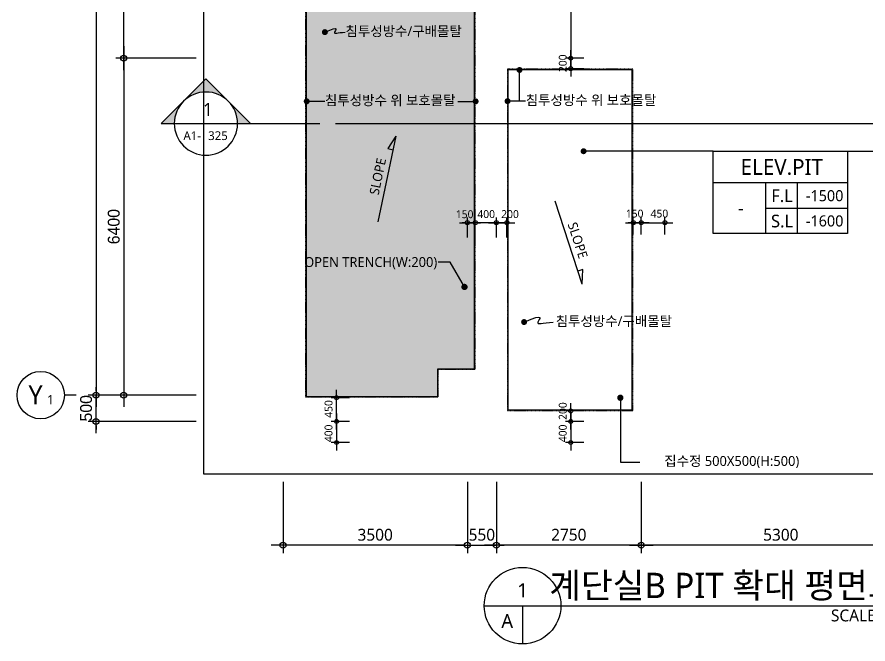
# Model space of a CAD drawing. Header units: millimetres. Extents: x 81033 to 452328, y -17390 to 42241.
# Drawn here: x 81033 to 97187, y 1348 to 13256 of the extents above; entities that cross this region are included whole.
import ezdxf
from ezdxf.enums import TextEntityAlignment as Align

# ---------------------------------------------------------------- set-up
doc = ezdxf.new("R2010")
doc.units = ezdxf.units.MM
doc.header["$LTSCALE"] = 100
doc.header["$MEASUREMENT"] = 0
doc.header["$PDSIZE"] = -10
doc.linetypes.add('HID', pattern=[2.5, 1.5, -1])
doc.layers.get('0').update_dxf_attribs({"linetype": 'CONTINUOUS'})
doc.layers.get('Defpoints').update_dxf_attribs({"color": 171, "linetype": 'CONTINUOUS'})
for name, color, linetype in [('FIN', 8, 'CONTINUOUS'), ('HAT 254', 254, 'CONTINUOUS'), ('HAT-252', 252, 'CONTINUOUS'), ('LED', 7, 'CONTINUOUS'), ('NDIM', 7, 'CONTINUOUS'), ('SYM', 7, 'CONTINUOUS'), ('SYM(AXIS)', 7, 'CONTINUOUS'), ('TEXT', 3, 'CONTINUOUS'), ('TEXT(AXIS)', 2, 'CONTINUOUS'), ('TEXT(MIN)', 7, 'CONTINUOUS'), ('TEXT(노트)', 7, 'CONTINUOUS'), ('TEXT(실명)', 3, 'CONTINUOUS'), ('TEXT-기입', 6, 'CONTINUOUS'), ('TITLE', 7, 'CONTINUOUS')]:
    doc.layers.add(name, color=color, linetype=linetype)
doc.styles.add('CGS', font='cgse', dxfattribs={"bigfont": 'cgs'})
doc.styles.add('나눔바른고딕', font='NanumBarunGothic.ttf')
doc.dimstyles.new('NDIM 1200', dxfattribs={"dimscale": 75, "dimtxt": 3, "dimasz": 1, "dimexe": 2, "dimexo": 2, "dimgap": 1, "dimtad": 1, "dimdec": 0, "dimdsep": 46, "dimtxsty": 'CGS', "dimblk": 'DOT0', "dimcen": 1, "dimdle": 8, "dimclrd": 256, "dimclre": 256, "dimclrt": 256, "dimadec": 0, "dimazin": 0, "dimtfac": 1, "dimtdec": 0, "dimtix": 1, "dimtmove": 2, "dimatfit": 3, "dimldrblk": 'DOT0', "dimfxl": 1, "dimtolj": 1, "dimtzin": 0, "dimlwd": -1, "dimlwe": -1, "dimarcsym": 0})

# ---------------------------------------------------------------- blocks, each defined once
blk = doc.blocks.new('DOT0')
blk.add_line((-3, 0), (3, 0))
at = {"color": 6}
blk.add_circle((0, 0), 0.75, dxfattribs=at)
blk = doc.blocks.new('*D80')
at = {"layer": 'Defpoints', "color": 0, "ltscale": 0.4, "transparency": 16777216}
for p in [(92882, 4575), (98182, 4575), (92882, 3225)]:
    blk.add_point(p, dxfattribs=at)
at = {"layer": 'NDIM', "ltscale": 0.4, "transparency": 16777216}
for p, q in [((92882, 4425), (92882, 3075)), ((98182, 4425), (98182, 3075)), ((98107, 3225), (92957, 3225))]:
    blk.add_line(p, q, dxfattribs=at)
at = {"layer": 'NDIM', "ltscale": 0.4, "transparency": 16777216, "xscale": 75, "yscale": 75, "zscale": 75, "rotation": 180}
blk.add_blockref('DOT0', (92882, 3225), dxfattribs=at)
at = {"layer": 'NDIM', "ltscale": 0.4, "transparency": 16777216, "xscale": 75, "yscale": 75, "zscale": 75}
blk.add_blockref('DOT0', (98182, 3225), dxfattribs=at)
at = {"layer": 'NDIM', "ltscale": 0.4, "transparency": 16777216, "insert": (95532, 3422), "char_height": 225, "attachment_point": 5, "style": '나눔바른고딕'}
blk.add_mtext('\\A1;5300', dxfattribs=at)
blk = doc.blocks.new('*D81')
at = {"layer": 'Defpoints', "color": 0, "ltscale": 0.4, "transparency": 16777216}
for p in [(90132, 4575), (92882, 4575), (90132, 3225)]:
    blk.add_point(p, dxfattribs=at)
at = {"layer": 'NDIM', "ltscale": 0.4, "transparency": 16777216}
for p, q in [((90132, 4425), (90132, 3075)), ((92882, 4425), (92882, 3075)), ((92807, 3225), (90207, 3225))]:
    blk.add_line(p, q, dxfattribs=at)
at = {"layer": 'NDIM', "ltscale": 0.4, "transparency": 16777216, "xscale": 75, "yscale": 75, "zscale": 75, "rotation": 180}
blk.add_blockref('DOT0', (90132, 3225), dxfattribs=at)
at = {"layer": 'NDIM', "ltscale": 0.4, "transparency": 16777216, "xscale": 75, "yscale": 75, "zscale": 75}
blk.add_blockref('DOT0', (92882, 3225), dxfattribs=at)
at = {"layer": 'NDIM', "ltscale": 0.4, "transparency": 16777216, "insert": (91507, 3422), "char_height": 225, "attachment_point": 5, "style": '나눔바른고딕'}
blk.add_mtext('\\A1;2750', dxfattribs=at)
blk = doc.blocks.new('*D82')
at = {"layer": 'Defpoints', "color": 0, "ltscale": 0.4, "transparency": 16777216}
for p in [(89582, 4575), (90132, 4575), (90132, 3225)]:
    blk.add_point(p, dxfattribs=at)
at = {"layer": 'NDIM', "ltscale": 0.4, "transparency": 16777216}
for p, q in [((89582, 4425), (89582, 3075)), ((90132, 4425), (90132, 3075)), ((89507, 3225), (89432, 3225)), ((89582, 3225), (90132, 3225)), ((90207, 3225), (90282, 3225))]:
    blk.add_line(p, q, dxfattribs=at)
at = {"layer": 'NDIM', "ltscale": 0.4, "transparency": 16777216, "xscale": 75, "yscale": 75, "zscale": 75}
blk.add_blockref('DOT0', (89582, 3225), dxfattribs=at)
at = {"layer": 'NDIM', "ltscale": 0.4, "transparency": 16777216, "xscale": 75, "yscale": 75, "zscale": 75, "rotation": 180}
blk.add_blockref('DOT0', (90132, 3225), dxfattribs=at)
at = {"layer": 'NDIM', "ltscale": 0.4, "transparency": 16777216, "insert": (89857, 3422), "char_height": 225, "attachment_point": 5, "style": '나눔바른고딕'}
blk.add_mtext('\\A1;550', dxfattribs=at)
blk = doc.blocks.new('A$C2F20087E')
at = {"layer": 'SYM(AXIS)'}
blk.add_line((600, 0), (600, 300), dxfattribs=at)
blk.add_circle((600, 900), 600, dxfattribs=at)
blk = doc.blocks.new('*D85')
at = {"layer": 'Defpoints', "color": 0, "ltscale": 0.4, "transparency": 16777216}
for p in [(84582, 22575), (82533, 6075), (84582, 6075)]:
    blk.add_point(p, dxfattribs=at)
at = {"layer": 'NDIM', "ltscale": 0.4, "transparency": 16777216}
for p, q in [((84432, 22575), (82383, 22575)), ((82533, 22500), (82533, 6150)), ((84432, 6075), (82383, 6075))]:
    blk.add_line(p, q, dxfattribs=at)
at = {"layer": 'NDIM', "ltscale": 0.4, "transparency": 16777216, "xscale": 75, "yscale": 75, "zscale": 75}
for p, rotation in [((82533, 22575), 90), ((82533, 6075), 270)]:
    blk.add_blockref('DOT0', p, dxfattribs=dict(at, rotation=rotation))
at = {"layer": 'NDIM', "ltscale": 0.4, "transparency": 16777216, "insert": (82345, 14325), "char_height": 225, "attachment_point": 5, "rotation": 90, "style": 'CGS'}
blk.add_mtext('\\A1;16500', dxfattribs=at)
blk = doc.blocks.new('*D86')
at = {"layer": 'Defpoints', "color": 0, "ltscale": 0.4, "transparency": 16777216}
for p in [(82533, 6075), (84582, 6075), (84582, 5575)]:
    blk.add_point(p, dxfattribs=at)
at = {"layer": 'NDIM', "ltscale": 0.4, "transparency": 16777216}
for p, q in [((82533, 6150), (82533, 6225)), ((84432, 6075), (82383, 6075)), ((82533, 5575), (82533, 6075)), ((84432, 5575), (82383, 5575)), ((82533, 5500), (82533, 5425))]:
    blk.add_line(p, q, dxfattribs=at)
at = {"layer": 'NDIM', "ltscale": 0.4, "transparency": 16777216, "xscale": 75, "yscale": 75, "zscale": 75}
for p, rotation in [((82533, 6075), 270), ((82533, 5575), 90)]:
    blk.add_blockref('DOT0', p, dxfattribs=dict(at, rotation=rotation))
at = {"layer": 'NDIM', "ltscale": 0.4, "transparency": 16777216, "insert": (82345, 5825), "char_height": 225, "attachment_point": 5, "rotation": 90, "style": 'CGS'}
blk.add_mtext('\\A1;500', dxfattribs=at)
blk = doc.blocks.new('*D87')
at = {"layer": 'Defpoints', "color": 0, "ltscale": 0.4, "transparency": 16777216}
for p in [(83058, 15700), (84582, 15700), (84582, 12475)]:
    blk.add_point(p, dxfattribs=at)
at = {"layer": 'NDIM', "ltscale": 0.4, "transparency": 16777216}
for p, q in [((84432, 15700), (82908, 15700)), ((83058, 12550), (83058, 15625)), ((84432, 12475), (82908, 12475))]:
    blk.add_line(p, q, dxfattribs=at)
at = {"layer": 'NDIM', "ltscale": 0.4, "transparency": 16777216, "xscale": 75, "yscale": 75, "zscale": 75}
for p, rotation in [((83058, 15700), 90), ((83058, 12475), 270)]:
    blk.add_blockref('DOT0', p, dxfattribs=dict(at, rotation=rotation))
at = {"layer": 'NDIM', "ltscale": 0.4, "transparency": 16777216, "insert": (82870, 14087), "char_height": 225, "attachment_point": 5, "rotation": 90, "style": 'CGS'}
blk.add_mtext('\\A1;3225', dxfattribs=at)
blk = doc.blocks.new('*D88')
at = {"layer": 'Defpoints', "color": 0, "ltscale": 0.4, "transparency": 16777216}
for p in [(84582, 12475), (83058, 6075), (84582, 6075)]:
    blk.add_point(p, dxfattribs=at)
at = {"layer": 'NDIM', "ltscale": 0.4, "transparency": 16777216}
for p, q in [((84432, 12475), (82908, 12475)), ((83058, 12400), (83058, 6150)), ((84432, 6075), (82908, 6075))]:
    blk.add_line(p, q, dxfattribs=at)
at = {"layer": 'NDIM', "ltscale": 0.4, "transparency": 16777216, "xscale": 75, "yscale": 75, "zscale": 75}
for p, rotation in [((83058, 12475), 90), ((83058, 6075), 270)]:
    blk.add_blockref('DOT0', p, dxfattribs=dict(at, rotation=rotation))
at = {"layer": 'NDIM', "ltscale": 0.4, "transparency": 16777216, "insert": (82870, 9275), "char_height": 225, "attachment_point": 5, "rotation": 90, "style": 'CGS'}
blk.add_mtext('\\A1;6400', dxfattribs=at)
blk = doc.blocks.new('A$C51E23882')
at = {"layer": 'TITLE'}
blk.add_lwpolyline([(8500, 0), (0, 0), (0, 5200), (8500, 5200)], close=True, dxfattribs=at)
for points in [[(8500, 3200), (0, 3200)], [(3300, 3200), (3300, 0)], [(5300, 3200), (5300, 0)], [(3300, 1600), (8500, 1600)]]:
    blk.add_lwpolyline(points, dxfattribs=at)
at = {"layer": 'TITLE', "style": '나눔바른고딕'}
for s, p in [('F.L', (4352, 2378)), ('S.L', (4352, 778))]:
    blk.add_text(s, height=800, dxfattribs=at).set_placement(p, align=Align.MIDDLE)
blk = doc.blocks.new('A$C2EB71741')
at = {"layer": 'SYM'}
for p, q in [((0, 3920), (3920, 0)), ((0, 3920), (858, 3532)), ((858, 3532), (623, 3297))]:
    blk.add_line(p, q, dxfattribs=at)
blk = doc.blocks.new('*D302')
at = {"layer": 'Defpoints', "color": 0, "ltscale": 0.4, "transparency": 16777216}
for p in [(92732, 9350), (92732, 9025), (92882, 9025)]:
    blk.add_point(p, dxfattribs=at)
at = {"layer": 'NDIM', "ltscale": 0.4, "transparency": 16777216}
for p, q in [((92732, 9125), (92732, 9450)), ((92882, 9125), (92882, 9450)), ((92682, 9350), (92632, 9350)), ((92882, 9350), (92732, 9350)), ((92932, 9350), (92982, 9350))]:
    blk.add_line(p, q, dxfattribs=at)
at = {"layer": 'NDIM', "ltscale": 0.4, "transparency": 16777216, "xscale": 50, "yscale": 50, "zscale": 50}
blk.add_blockref('DOT0', (92732, 9350), dxfattribs=at)
at = {"layer": 'NDIM', "ltscale": 0.4, "transparency": 16777216, "xscale": 50, "yscale": 50, "zscale": 50, "rotation": 180}
blk.add_blockref('DOT0', (92882, 9350), dxfattribs=at)
at = {"layer": 'NDIM', "ltscale": 0.4, "transparency": 16777216, "insert": (92757, 9522), "char_height": 150, "attachment_point": 5, "style": '나눔바른고딕'}
blk.add_mtext('\\A1;150', dxfattribs=at)
blk = doc.blocks.new('*D303')
at = {"layer": 'Defpoints', "color": 0, "ltscale": 0.4, "transparency": 16777216}
for p in [(93332, 9350), (92882, 9025), (93332, 9025)]:
    blk.add_point(p, dxfattribs=at)
at = {"layer": 'NDIM', "ltscale": 0.4, "transparency": 16777216}
for p, q in [((92882, 9125), (92882, 9450)), ((93332, 9125), (93332, 9450)), ((92932, 9350), (93282, 9350))]:
    blk.add_line(p, q, dxfattribs=at)
at = {"layer": 'NDIM', "ltscale": 0.4, "transparency": 16777216, "xscale": 50, "yscale": 50, "zscale": 50, "rotation": 180}
blk.add_blockref('DOT0', (92882, 9350), dxfattribs=at)
at = {"layer": 'NDIM', "ltscale": 0.4, "transparency": 16777216, "xscale": 50, "yscale": 50, "zscale": 50}
blk.add_blockref('DOT0', (93332, 9350), dxfattribs=at)
at = {"layer": 'NDIM', "ltscale": 0.4, "transparency": 16777216, "insert": (93227, 9522), "char_height": 150, "attachment_point": 5, "style": '나눔바른고딕'}
blk.add_mtext('\\A1;450', dxfattribs=at)
blk = doc.blocks.new('*D304')
at = {"layer": 'Defpoints', "color": 0, "ltscale": 0.4, "transparency": 16777216}
for p in [(90332, 9350), (90132, 8967), (90332, 8967)]:
    blk.add_point(p, dxfattribs=at)
at = {"layer": 'NDIM', "ltscale": 0.4, "transparency": 16777216}
for p, q in [((90132, 9067), (90132, 9450)), ((90332, 9067), (90332, 9450)), ((90182, 9350), (90282, 9350))]:
    blk.add_line(p, q, dxfattribs=at)
at = {"layer": 'NDIM', "ltscale": 0.4, "transparency": 16777216, "xscale": 50, "yscale": 50, "zscale": 50, "rotation": 180}
blk.add_blockref('DOT0', (90132, 9350), dxfattribs=at)
at = {"layer": 'NDIM', "ltscale": 0.4, "transparency": 16777216, "xscale": 50, "yscale": 50, "zscale": 50}
blk.add_blockref('DOT0', (90332, 9350), dxfattribs=at)
at = {"layer": 'NDIM', "ltscale": 0.4, "transparency": 16777216, "insert": (90392, 9512), "char_height": 150, "attachment_point": 5, "style": '나눔바른고딕'}
blk.add_mtext('\\A1;200', dxfattribs=at)
blk = doc.blocks.new('*D305')
at = {"layer": 'Defpoints', "color": 0, "ltscale": 0.4, "transparency": 16777216}
for p in [(89732, 9350), (89732, 8967), (90132, 8967)]:
    blk.add_point(p, dxfattribs=at)
at = {"layer": 'NDIM', "ltscale": 0.4, "transparency": 16777216}
for p, q in [((89732, 9067), (89732, 9450)), ((90132, 9067), (90132, 9450)), ((90082, 9350), (89782, 9350))]:
    blk.add_line(p, q, dxfattribs=at)
at = {"layer": 'NDIM', "ltscale": 0.4, "transparency": 16777216, "xscale": 50, "yscale": 50, "zscale": 50, "rotation": 180}
blk.add_blockref('DOT0', (89732, 9350), dxfattribs=at)
at = {"layer": 'NDIM', "ltscale": 0.4, "transparency": 16777216, "xscale": 50, "yscale": 50, "zscale": 50}
blk.add_blockref('DOT0', (90132, 9350), dxfattribs=at)
at = {"layer": 'NDIM', "ltscale": 0.4, "transparency": 16777216, "insert": (89939, 9512), "char_height": 150, "attachment_point": 5, "style": '나눔바른고딕'}
blk.add_mtext('\\A1;400', dxfattribs=at)
blk = doc.blocks.new('*D307')
at = {"layer": 'Defpoints', "color": 0, "ltscale": 0.4, "transparency": 16777216}
for p in [(91891, 12475), (91544, 12275), (91891, 12275)]:
    blk.add_point(p, dxfattribs=at)
at = {"layer": 'NDIM', "ltscale": 0.4, "transparency": 16777216}
for p, q in [((91791, 12475), (91444, 12475)), ((91544, 12425), (91544, 12325)), ((91791, 12275), (91444, 12275))]:
    blk.add_line(p, q, dxfattribs=at)
at = {"layer": 'NDIM', "ltscale": 0.4, "transparency": 16777216, "xscale": 50, "yscale": 50, "zscale": 50}
for p, rotation in [((91544, 12475), 90), ((91544, 12275), 270)]:
    blk.add_blockref('DOT0', p, dxfattribs=dict(at, rotation=rotation))
at = {"layer": 'NDIM', "ltscale": 0.4, "transparency": 16777216, "insert": (91393, 12378), "char_height": 150, "attachment_point": 5, "rotation": 90, "style": '나눔바른고딕'}
blk.add_mtext('\\A1;200', dxfattribs=at)
blk = doc.blocks.new('*D319')
at = {"layer": 'Defpoints', "color": 0, "ltscale": 0.4, "transparency": 16777216}
for p in [(91891, 5575), (91544, 5175), (91891, 5175)]:
    blk.add_point(p, dxfattribs=at)
at = {"layer": 'NDIM', "ltscale": 0.4, "transparency": 16777216}
for p, q in [((91791, 5575), (91444, 5575)), ((91544, 5525), (91544, 5225)), ((91791, 5175), (91444, 5175))]:
    blk.add_line(p, q, dxfattribs=at)
at = {"layer": 'NDIM', "ltscale": 0.4, "transparency": 16777216, "xscale": 50, "yscale": 50, "zscale": 50}
for p, rotation in [((91544, 5575), 90), ((91544, 5175), 270)]:
    blk.add_blockref('DOT0', p, dxfattribs=dict(at, rotation=rotation))
at = {"layer": 'NDIM', "ltscale": 0.4, "transparency": 16777216, "insert": (91393, 5349), "char_height": 150, "attachment_point": 5, "rotation": 90, "style": '나눔바른고딕'}
blk.add_mtext('\\A1;400', dxfattribs=at)
blk = doc.blocks.new('*D320')
at = {"layer": 'Defpoints', "color": 0, "ltscale": 0.4, "transparency": 16777216}
for p in [(91544, 5775), (91891, 5775), (91891, 5575)]:
    blk.add_point(p, dxfattribs=at)
at = {"layer": 'NDIM', "ltscale": 0.4, "transparency": 16777216}
for p, q in [((91791, 5775), (91444, 5775)), ((91544, 5625), (91544, 5725)), ((91791, 5575), (91444, 5575))]:
    blk.add_line(p, q, dxfattribs=at)
at = {"layer": 'NDIM', "ltscale": 0.4, "transparency": 16777216, "xscale": 50, "yscale": 50, "zscale": 50}
for p, rotation in [((91544, 5775), 90), ((91544, 5575), 270)]:
    blk.add_blockref('DOT0', p, dxfattribs=dict(at, rotation=rotation))
at = {"layer": 'NDIM', "ltscale": 0.4, "transparency": 16777216, "insert": (91393, 5772), "char_height": 150, "attachment_point": 5, "rotation": 90, "style": '나눔바른고딕'}
blk.add_mtext('\\A1;200', dxfattribs=at)
blk = doc.blocks.new('*D321')
at = {"layer": 'Defpoints', "color": 0, "ltscale": 0.4, "transparency": 16777216}
for p in [(87446, 5575), (87098, 5175), (87446, 5175)]:
    blk.add_point(p, dxfattribs=at)
at = {"layer": 'NDIM', "ltscale": 0.4, "transparency": 16777216}
for p, q in [((87346, 5575), (86998, 5575)), ((87098, 5525), (87098, 5225)), ((87346, 5175), (86998, 5175))]:
    blk.add_line(p, q, dxfattribs=at)
at = {"layer": 'NDIM', "ltscale": 0.4, "transparency": 16777216, "xscale": 50, "yscale": 50, "zscale": 50}
for p, rotation in [((87098, 5575), 90), ((87098, 5175), 270)]:
    blk.add_blockref('DOT0', p, dxfattribs=dict(at, rotation=rotation))
at = {"layer": 'NDIM', "ltscale": 0.4, "transparency": 16777216, "insert": (86947, 5349), "char_height": 150, "attachment_point": 5, "rotation": 90, "style": '나눔바른고딕'}
blk.add_mtext('\\A1;400', dxfattribs=at)
blk = doc.blocks.new('*D322')
at = {"layer": 'Defpoints', "color": 0, "ltscale": 0.4, "transparency": 16777216}
for p in [(87098, 6025), (87446, 6025), (87446, 5575)]:
    blk.add_point(p, dxfattribs=at)
at = {"layer": 'NDIM', "ltscale": 0.4, "transparency": 16777216}
for p, q in [((87346, 6025), (86998, 6025)), ((87098, 5625), (87098, 5975)), ((87346, 5575), (86998, 5575))]:
    blk.add_line(p, q, dxfattribs=at)
at = {"layer": 'NDIM', "ltscale": 0.4, "transparency": 16777216, "xscale": 50, "yscale": 50, "zscale": 50}
for p, rotation in [((87098, 6025), 90), ((87098, 5575), 270)]:
    blk.add_blockref('DOT0', p, dxfattribs=dict(at, rotation=rotation))
at = {"layer": 'NDIM', "ltscale": 0.4, "transparency": 16777216, "insert": (86947, 5812), "char_height": 150, "attachment_point": 5, "rotation": 90, "style": '나눔바른고딕'}
blk.add_mtext('\\A1;450', dxfattribs=at)
blk = doc.blocks.new('*D325')
at = {"layer": 'Defpoints', "color": 0, "ltscale": 0.4, "transparency": 16777216}
for p in [(86082, 4575), (89582, 4575), (86082, 3225)]:
    blk.add_point(p, dxfattribs=at)
at = {"layer": 'NDIM', "ltscale": 0.4, "transparency": 16777216}
for p, q in [((86082, 4425), (86082, 3075)), ((89582, 4425), (89582, 3075)), ((89507, 3225), (86157, 3225))]:
    blk.add_line(p, q, dxfattribs=at)
at = {"layer": 'NDIM', "ltscale": 0.4, "transparency": 16777216, "xscale": 75, "yscale": 75, "zscale": 75, "rotation": 180}
blk.add_blockref('DOT0', (86082, 3225), dxfattribs=at)
at = {"layer": 'NDIM', "ltscale": 0.4, "transparency": 16777216, "xscale": 75, "yscale": 75, "zscale": 75}
blk.add_blockref('DOT0', (89582, 3225), dxfattribs=at)
at = {"layer": 'NDIM', "ltscale": 0.4, "transparency": 16777216, "insert": (87832, 3422), "char_height": 225, "attachment_point": 5, "style": '나눔바른고딕'}
blk.add_mtext('\\A1;3500', dxfattribs=at)
blk = doc.blocks.new('*D989')
at = {"layer": 'Defpoints', "color": 0, "ltscale": 0.4, "transparency": 16777216}
for p in [(89582, 9350), (89582, 8967), (89732, 8967)]:
    blk.add_point(p, dxfattribs=at)
at = {"layer": 'NDIM', "ltscale": 0.4, "transparency": 16777216}
for p, q in [((89582, 9067), (89582, 9450)), ((89732, 9067), (89732, 9450)), ((89532, 9350), (89482, 9350)), ((89732, 9350), (89582, 9350)), ((89782, 9350), (89832, 9350))]:
    blk.add_line(p, q, dxfattribs=at)
at = {"layer": 'NDIM', "ltscale": 0.4, "transparency": 16777216, "xscale": 50, "yscale": 50, "zscale": 50}
blk.add_blockref('DOT0', (89582, 9350), dxfattribs=at)
at = {"layer": 'NDIM', "ltscale": 0.4, "transparency": 16777216, "xscale": 50, "yscale": 50, "zscale": 50, "rotation": 180}
blk.add_blockref('DOT0', (89732, 9350), dxfattribs=at)
at = {"layer": 'NDIM', "ltscale": 0.4, "transparency": 16777216, "insert": (89530, 9510), "char_height": 150, "attachment_point": 5, "style": '나눔바른고딕'}
blk.add_mtext('\\A1;150', dxfattribs=at)
blk = doc.blocks.new('*D990')
at = {"layer": 'Defpoints', "color": 0, "ltscale": 0.4, "transparency": 16777216}
for p in [(91891, 15700), (91544, 12475), (91891, 12475)]:
    blk.add_point(p, dxfattribs=at)
at = {"layer": 'NDIM', "ltscale": 0.4, "transparency": 16777216}
for p, q in [((91791, 15700), (91444, 15700)), ((91544, 15650), (91544, 12525)), ((91791, 12475), (91444, 12475))]:
    blk.add_line(p, q, dxfattribs=at)
at = {"layer": 'NDIM', "ltscale": 0.4, "transparency": 16777216, "xscale": 50, "yscale": 50, "zscale": 50}
for p, rotation in [((91544, 15700), 90), ((91544, 12475), 270)]:
    blk.add_blockref('DOT0', p, dxfattribs=dict(at, rotation=rotation))
at = {"layer": 'NDIM', "ltscale": 0.4, "transparency": 16777216, "insert": (91393, 14019), "char_height": 150, "attachment_point": 5, "rotation": 90, "style": '나눔바른고딕'}
blk.add_mtext('\\A1;3225', dxfattribs=at)
blk = doc.blocks.new('GHYY')
at = {"layer": 'SYM'}
h = blk.add_hatch(color=256, dxfattribs=at)
h.paths.add_polyline_path([(84619, 12081), (84195, 11656, -0.414214), (85043, 11656)])
h.paths.add_polyline_path([(84195, 11656), (83771, 11232), (84019, 11232, -0.198912)])
h.paths.add_polyline_path([(85043, 11656, -0.198912), (85219, 11232), (85468, 11232)])
for p, q in [((83771, 11232), (84619, 12081)), ((85468, 11232), (84619, 12081)), ((83771, 11232), (84019, 11232)), ((84019, 11232), (85219, 11232)), ((85219, 11232), (86779, 11232)), ((87079, 11232), (87379, 11232))]:
    blk.add_line(p, q, dxfattribs=at)
blk.add_arc((84619, 11232), 600, 0, 359.5643, dxfattribs=at)

msp = doc.modelspace()

# ---------------------------------------------------------------- hatches: boundary and pattern name
at = {"layer": 'HAT 254', "ltscale": 10000}
h = msp.add_hatch(color=256, dxfattribs=at)
h.dxf.hatch_style = 1
h.paths.add_polyline_path([(86507.3, 6024.8), (86507.3, 25824.8), (89032.3, 25824.8), (89032.3, 16124.8), (89732.3, 16124.8), (89732.3, 6549.8), (89032.3, 6549.8), (89032.3, 6024.8)])

# ---------------------------------------------------------------- linework, layer by layer
at = {"layer": 'Defpoints'}
msp.add_line((87379, 11232), (104667.9, 11232), dxfattribs=at)
at = {"layer": 'Defpoints', "ltscale": 10000}
msp.add_lwpolyline([(84582.3, 35624.8), (105632.3, 35624.8), (105632.3, 4574.8), (84582.3, 4574.8)], close=True, dxfattribs=at)
at = {"layer": 'FIN', "ltscale": 0.1}
for points in [[(86527.3, 25804.8), (97012.3, 25804.8), (97012.3, 16144.8), (89712.3, 16144.8), (89712.3, 6569.8), (89012.3, 6569.8), (89012.3, 6044.8), (86527.3, 6044.8)], [(92712.3, 12254.8), (90352.3, 12254.8), (90352.3, 5794.8), (92712.3, 5794.8)]]:
    msp.add_lwpolyline(points, close=True, dxfattribs=at)
at = {"layer": 'HAT-252', "linetype": 'HID', "ltscale": 0.1}
for points in [[(86517.3, 25814.8), (97022.3, 25814.8), (97022.3, 16134.8), (89722.3, 16134.8), (89722.3, 6559.8), (89022.3, 6559.8), (89022.3, 6034.8), (86517.3, 6034.8)], [(92722.3, 12264.8), (90342.3, 12264.8), (90342.3, 5784.8), (92722.3, 5784.8)]]:
    msp.add_lwpolyline(points, close=True, dxfattribs=at)
at = {"layer": 'LED'}
for p, q in [((90572, 11658.6), (90572, 12250.7)), ((86875.4, 11654.6), (86532.8, 11654.6)), ((89402.9, 11654.6), (89738.5, 11654.6)), ((90687.1, 11658.6), (90344.5, 11658.6)), ((94249.7, 10707.4), (91788.3, 10707.4)), ((96799.7, 10707.4), (99261, 10707.4))]:
    msp.add_line(p, q, dxfattribs=at)
at = {"layer": 'LED', "const_width": 56.2}
for points in [[(86877.2, 12997.7, -1), (86877.2, 12941.4, -1)], [(90600.1, 12250.7, -1), (90543.8, 12250.7, -1)], [(86532.8, 11682.7, -1), (86532.8, 11626.4, -1)], [(89738.5, 11682.7, 1), (89738.5, 11626.4, 1)], [(90344.5, 11686.7, -1), (90344.5, 11630.4, -1)], [(91788.3, 10735.5, -1), (91788.3, 10679.3, -1)], [(90659, 7491, -1), (90659, 7434.7, -1)]]:
    msp.add_lwpolyline(points, format="xyb", close=True, dxfattribs=at)
at = {"layer": 'LED'}
for points in [[(86877.2, 12969.6), (86970.9, 13008.6), (87033, 13029.7), (87069.2, 13036.2), (87085.1, 13031.5), (87086.5, 13018.9), (87079, 13001.9), (87068.2, 12983.9), (87059.9, 12968.3), (87058.7, 12957.7), (87065.6, 12951.9), (87080.1, 12950.2), (87102.3, 12951.5), (87131.8, 12954.9), (87168.6, 12959.7), (87212.4, 12964.9), (87263, 12969.6)], [(90659, 7462.9), (90792.9, 7518.7), (90881.6, 7548.8), (90933.3, 7558.1), (90956.1, 7551.3), (90958, 7533.4), (90947.3, 7509.1), (90931.9, 7483.4), (90920, 7461), (90918.4, 7445.9), (90928.1, 7437.7), (90948.9, 7435.1), (90980.6, 7437), (91022.8, 7442), (91075.3, 7448.8), (91137.9, 7456.2), (91210.2, 7462.9)]]:
    msp.add_lwpolyline(points, dxfattribs=at)
at = {"layer": 'SYM'}
for p, q in [((89902.1, 2075.6), (98903.2, 2075.6)), ((90629.4, 2075.6), (90629.4, 1348.4))]:
    msp.add_line(p, q, dxfattribs=at)
msp.add_circle((90629.4, 2075.6), 727.3, dxfattribs=at)

# ---------------------------------------------------------------- block references
msp.add_blockref('GHYY', (0, 0))
for name, p, xscale, yscale, zscale, rotation in [('A$C2EB71741', (88867.7, 10009.7), -0.3000000000000002, 0.3000000000000002, 0.3000000000000002, 33.13666589600999), ('A$C2EB71741', (90712.5, 8714.2), -0.3000000000000002, 0.3000000000000002, 0.3000000000000002, 242.9472559619382), ('A$C2F20087E', (82158, 5624.8), 0.75, 0.75, 0.75, 89.99999999999932)]:
    msp.add_blockref(name, p, dxfattribs=dict(xscale=xscale, yscale=yscale, zscale=zscale, rotation=rotation))
at = {"xscale": 0.3, "yscale": 0.3, "zscale": 0.3}
msp.add_blockref('A$C51E23882', (94249.7, 9147.4), dxfattribs=at)

# ---------------------------------------------------------------- texts
at = {"layer": 'TEXT', "style": '나눔바른고딕'}
msp.add_text('1', height=250, dxfattribs=at).set_placement((84563.6, 11374.7))
for s, p in [('A1-', (84192.1, 10919.3)), ('325', (84661, 10919.4))]:
    msp.add_text(s, height=166.67, rotation=360, dxfattribs=at).set_placement(p)
msp.add_text('계단실B PIT 확대 평면도', height=480, dxfattribs=at).set_placement((97786.1, 2461.1), align=Align.MIDDLE_RIGHT)
for s, p in [('1', (90629.4, 2366.5)), ('A', (90338.5, 1784.7))]:
    msp.add_text(s, height=270, dxfattribs=at).set_placement(p, align=Align.MIDDLE)
msp.add_text('SCALE: 1/150(A3)', height=225, dxfattribs=at).set_placement((98798, 2002.9), align=Align.TOP_RIGHT)
at = {"layer": 'TEXT(AXIS)', "style": '나눔바른고딕'}
for s, height, p in [('Y', 360, (81384.2, 6077.8)), ('1', 180, (81668.7, 5987.8))]:
    msp.add_text(s, height=height, dxfattribs=at).set_placement(p, align=Align.MIDDLE)
at = {"layer": 'TEXT(MIN)', "style": '나눔바른고딕'}
for rotation, p in [(78.13667, (87807.9, 9883.1)), (287.94726, (91569.2, 9350.9))]:
    msp.add_text('SLOPE', height=180, rotation=rotation, dxfattribs=at).set_placement(p, align=Align.MIDDLE_LEFT)
at = {"layer": 'TEXT(노트)', "style": '나눔바른고딕'}
for p in [(87268.1, 12987.5), (91258.3, 7480.8)]:
    msp.add_text('침투성방수/구배몰탈', height=187.5, dxfattribs=at).set_placement(p, align=Align.MIDDLE_LEFT)
for s, p in [('침투성방수 위 보호몰탈', (89357.4, 11674.5)), ('침투성방수 위 보호몰탈', (93169.2, 11678.5)), ('OPEN TRENCH(W:200)', (89010, 8602.5)), ('집수정 500X500(H:500)', (95882.2, 4824))]:
    msp.add_text(s, height=187.5, dxfattribs=at).set_placement(p, align=Align.MIDDLE_RIGHT)
at = {"layer": 'TEXT(실명)', "style": '나눔바른고딕'}
msp.add_text('ELEV.PIT', height=300, dxfattribs=at).set_placement((95551, 10405.6), align=Align.MIDDLE)
at = {"layer": 'TEXT-기입', "style": '나눔바른고딕'}
for s, height, p in [('-1500', 210, (96363.2, 9862.9)), ('-', 270, (94772.1, 9631.4)), ('-1600', 210, (96363.4, 9383.8))]:
    msp.add_text(s, height=height, dxfattribs=at).set_placement(p, align=Align.MIDDLE)

# ---------------------------------------------------------------- dimensions: what is measured, and where the dimension line sits
at = {"layer": 'NDIM', "ltscale": 0.4}
for p1, angle, picture, middle in [((84582.3, 22574.8), 270, '*D85', (82345.5, 14324.8)), ((84582.3, 5574.8), 90, '*D86', (82345.5, 5824.8))]:
    dim = msp.add_linear_dim(base=(82533, 6074.8), p1=p1, p2=(84582.3, 6074.8), angle=angle, dimstyle='NDIM 1200', dxfattribs=at)
    dim.commit()
    dim.dimension.update_dxf_attribs({"geometry": picture, "text_midpoint": middle})
for base, p1, p2, angle, override, picture, middle in [((83058, 15699.8), (84582.3, 12474.8), (84582.3, 15699.8), 90, {"dimscale": 75, "dimclrd": 256, "dimclre": 256, "dimclrt": 256}, '*D87', (82870.5, 14087.3)), ((83058, 6074.8), (84582.3, 12474.8), (84582.3, 6074.8), 270, {"dimscale": 75, "dimclrd": 256, "dimclre": 256, "dimclrt": 256}, '*D88', (82870.5, 9274.8)), ((86082.3, 3224.8), (89582.3, 4574.8), (86082.3, 4574.8), 180, {"dimtxsty": '나눔바른고딕'}, '*D325', (87832.3, 3422.1)), ((90132.3, 3224.8), (92882.3, 4574.8), (90132.3, 4574.8), 180, {"dimtxsty": '나눔바른고딕'}, '*D81', (91507.3, 3422)), ((92882.3, 3224.8), (98182.3, 4574.8), (92882.3, 4574.8), 180, {"dimtxsty": '나눔바른고딕'}, '*D80', (95532.3, 3422.1))]:
    dim = msp.add_linear_dim(base=base, p1=p1, p2=p2, angle=angle, dimstyle='NDIM 1200', override=override, dxfattribs=at)
    dim.commit()
    dim.dimension.update_dxf_attribs({"geometry": picture, "text_midpoint": middle})
for base, p1, p2, angle, picture, middle in [((91543.7, 12474.8), (91891.1, 15699.8), (91891.1, 12474.8), 270, '*D990', (91392.8, 14018.7)), ((91543.7, 12274.8), (91891.1, 12474.8), (91891.1, 12274.8), 270, '*D307', (91392.8, 12377.8)), ((89582.3, 9349.9), (89732.3, 8967.1), (89582.3, 8967.1), 180, '*D989', (89530.1, 9510.1)), ((89732.3, 9349.9), (90132.3, 8967.1), (89732.3, 8967.1), 180, '*D305', (89938.9, 9512.1)), ((92732.3, 9349.9), (92882.3, 9024.8), (92732.3, 9024.8), 180, '*D302', (92757, 9522.4)), ((87098.2, 6024.8), (87445.5, 5574.8), (87445.5, 6024.8), 90, '*D322', (86947.3, 5812.4)), ((91543.7, 5774.8), (91891.1, 5574.8), (91891.1, 5774.8), 90, '*D320', (91392.8, 5772.4)), ((87098.2, 5174.8), (87445.5, 5574.8), (87445.5, 5174.8), 270, '*D321', (86947.3, 5348.7)), ((91543.7, 5174.8), (91891.1, 5574.8), (91891.1, 5174.8), 270, '*D319', (91392.8, 5348.7))]:
    dim = msp.add_linear_dim(base=base, p1=p1, p2=p2, angle=angle, dimstyle='NDIM 1200', override={"dimscale": 50, "dimtxsty": '나눔바른고딕'}, dxfattribs=at)
    dim.commit()
    dim.dimension.update_dxf_attribs({"geometry": picture, "text_midpoint": middle, "dimtype": 160})
for base, p1, p2, picture, middle in [((90332.3, 9349.9), (90132.3, 8967.1), (90332.3, 8967.1), '*D304', (90391.8, 9512.1)), ((93332.3, 9349.9), (92882.3, 9024.8), (93332.3, 9024.8), '*D303', (93227.4, 9522.4))]:
    dim = msp.add_linear_dim(base=base, p1=p1, p2=p2, dimstyle='NDIM 1200', override={"dimscale": 50, "dimtxsty": '나눔바른고딕'}, dxfattribs=at)
    dim.commit()
    dim.dimension.update_dxf_attribs({"geometry": picture, "text_midpoint": middle, "dimtype": 160})
dim = msp.add_linear_dim(base=(90132.3, 3224.8), p1=(89582.3, 4574.8), p2=(90132.3, 4574.8), dimstyle='NDIM 1200', override={"dimtxsty": '나눔바른고딕'}, dxfattribs=at)
dim.commit()
dim.dimension.update_dxf_attribs({"geometry": '*D82', "text_midpoint": (89857.3, 3422)})

# ---------------------------------------------------------------- leaders
at = {"layer": 'NDIM', "ltscale": 10000}
for points in [[(89527.2, 8129.4), (89257, 8602.5), (89026, 8602.5)], [(92485.5, 6024.8), (92485.5, 4804.1), (92857.6, 4804.1)]]:
    msp.add_leader(points, dimstyle='NDIM 1200', override={"dimscale": 120, "dimasz": 1, "dimgap": 1, "dimtad": 0, "dimldrblk": 'Dot'}, dxfattribs=at)

doc.saveas('drawing.dxf')
